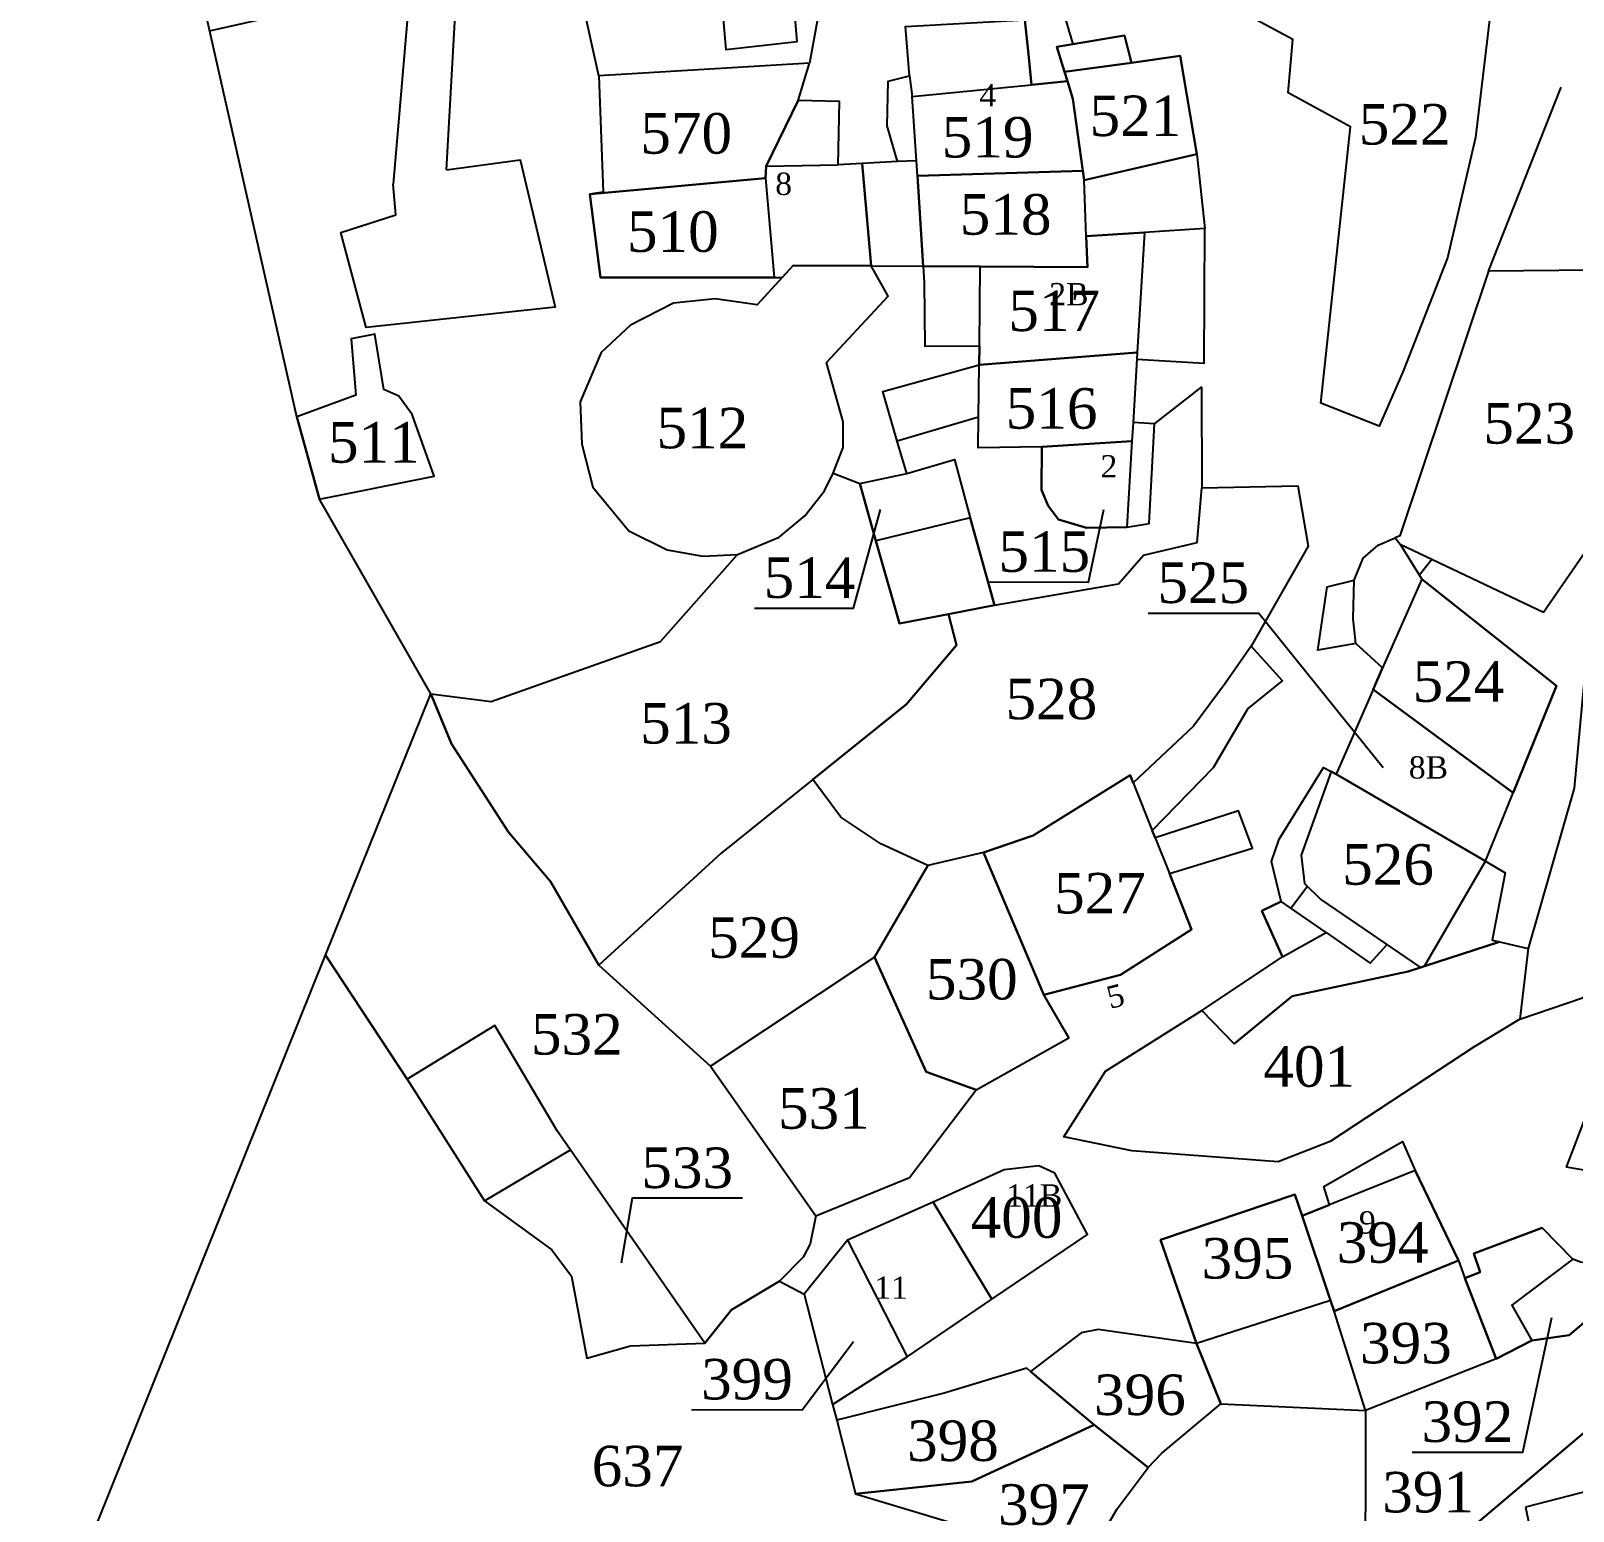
# Model space of a CAD drawing. Extents: x 1207245 to 1207999, y 6153356 to 6154119.
# Drawn here: x 1207305.5 to 1207381.7, y 6153463.3 to 6153536.4 of the extents above; entities that cross this region are included whole.
import ezdxf

# ---------------------------------------------------------------- set-up
doc = ezdxf.new("R2010")
doc.units = 0
doc.linetypes.add('CONTINU', pattern=[0])
for name, color, linetype in [('1LIEUDIT', 7, 'CONTINU'), ('1PARCELLE', 7, 'CONTINU'), ('1SECTION', 7, 'CONTINU'), ('1SUBDSECT', 7, 'CONTINU'), ('3BATIDUR', 7, 'CONTINU'), ('3BATILEGER', 7, 'CONTINU'), ('3FISCLINE', 7, 'CONTINUOUS'), ('3FLECHEPAR', 7, 'CONTINU'), ('3LIMNONPARC', 7, 'CONTINU'), ('3NUMVOIE', 7, 'CONTINU'), ('3PARCELLETEX', 7, 'CONTINU'), ('3SENTIER', 7, 'CONTINU'), ('3TOPOLINE', 7, 'CONTINU')]:
    doc.layers.add(name, color=color, linetype=linetype)
doc.styles.get("Standard").update_dxf_attribs({"font": 'Times New Roman'})

msp = doc.modelspace()

# ---------------------------------------------------------------- linework, layer by layer
at = {"layer": '1LIEUDIT'}
msp.add_lwpolyline([(1207305.54, 6153454.6), (1207320.09, 6153490.79), (1207325.29, 6153503.7), (1207319.79, 6153513.32), (1207318.68, 6153517.39), (1207311.02, 6153551.3)], dxfattribs=at)
at = {"layer": '1PARCELLE'}
for points in [[(1207343.99, 6153534.84), (1207333.58, 6153534.22), (1207331.81, 6153542.25), (1207341.87, 6153545.03), (1207344.05, 6153539.55), (1207344.51, 6153537.73), (1207343.99, 6153534.84)], [(1207356.72, 6153533.96), (1207354.94, 6153533.78), (1207354.8, 6153535.29), (1207354.61, 6153536.98), (1207353.81, 6153539.76), (1207351.21, 6153542.64), (1207348.47, 6153545.45), (1207353.06, 6153544.52), (1207355.1, 6153541.01), (1207356.18, 6153538.54), (1207356.98, 6153535.79), (1207356.2, 6153535.66), (1207356.58, 6153534.42), (1207356.72, 6153533.96)], [(1207378.56, 6153542.59), (1207379.05, 6153542.79), (1207378.61, 6153542.3), (1207377.53, 6153536.86), (1207376.87, 6153531.17), (1207375.48, 6153525.24), (1207373.3, 6153519.64), (1207372.11, 6153516.92), (1207369.22, 6153518.05), (1207370.7, 6153531.71), (1207367.62, 6153533.38), (1207367.85, 6153536.02), (1207364.25, 6153537.94), (1207366.62, 6153538.01), (1207367.12, 6153538.03), (1207375.16, 6153541.23), (1207378.56, 6153542.59)], [(1207357.48, 6153529.53), (1207349.31, 6153529.29), (1207349.26, 6153530.03), (1207348.33, 6153529.99), (1207347.82, 6153531.76), (1207347.87, 6153533.96), (1207348.92, 6153534.22), (1207348.73, 6153536.65), (1207354.61, 6153536.98), (1207354.8, 6153535.29), (1207354.94, 6153533.78), (1207356.72, 6153533.96), (1207356.99, 6153533.09), (1207357.48, 6153529.53)], [(1207357.48, 6153529.53), (1207357.54, 6153529.07), (1207363.11, 6153530.35), (1207362.29, 6153535.21), (1207359.88, 6153534.87), (1207359.54, 6153536.21), (1207356.98, 6153535.79), (1207356.2, 6153535.66), (1207356.58, 6153534.42), (1207356.72, 6153533.96), (1207356.99, 6153533.09), (1207357.48, 6153529.53)], [(1207343.99, 6153534.84), (1207333.58, 6153534.22), (1207333.8, 6153528.48), (1207333.13, 6153528.37), (1207341.81, 6153529.16), (1207341.84, 6153529.76), (1207343.42, 6153533.01), (1207343.99, 6153534.84)], [(1207343.42, 6153533.01), (1207341.84, 6153529.76), (1207341.81, 6153529.16), (1207333.13, 6153528.37), (1207333.66, 6153524.26), (1207342.23, 6153524.26), (1207342.63, 6153524.26), (1207343.18, 6153524.86), (1207347.03, 6153524.84), (1207346.59, 6153529.9), (1207345.39, 6153529.83), (1207345.47, 6153532.95), (1207343.42, 6153533.01)], [(1207363.5, 6153526.68), (1207360.52, 6153526.49), (1207357.64, 6153526.31), (1207357.7, 6153524.78), (1207352.41, 6153524.81), (1207349.6, 6153524.82), (1207349.31, 6153529.29), (1207357.48, 6153529.53), (1207357.54, 6153529.07), (1207363.11, 6153530.35), (1207363.5, 6153526.68)], [(1207352.36, 6153519.95), (1207360.16, 6153520.56), (1207360.14, 6153520.23), (1207363.46, 6153520.04), (1207363.5, 6153526.68), (1207360.52, 6153526.49), (1207357.64, 6153526.31), (1207357.7, 6153524.78), (1207352.41, 6153524.81), (1207349.6, 6153524.82), (1207349.65, 6153524.02), (1207349.68, 6153520.88), (1207352.37, 6153520.89), (1207352.36, 6153519.95)], [(1207347.03, 6153524.84), (1207343.18, 6153524.86), (1207342.63, 6153524.26), (1207341.4, 6153522.92), (1207339.33, 6153523.21), (1207337.26, 6153523), (1207335.15, 6153521.91), (1207333.69, 6153520.56), (1207332.66, 6153518.12), (1207332.75, 6153516.03), (1207333.28, 6153513.91), (1207335.06, 6153511.75), (1207336.95, 6153510.82), (1207338.72, 6153510.5), (1207340.42, 6153510.58), (1207342.49, 6153511.44), (1207343.75, 6153512.5), (1207344.72, 6153513.72), (1207345.15, 6153514.6), (1207345.64, 6153515.87), (1207345.64, 6153517.14), (1207344.82, 6153520.06), (1207347.87, 6153523.34), (1207347.03, 6153524.84)], [(1207373.15, 6153511.09), (1207380.22, 6153507.74), (1207385.17, 6153514.92), (1207385.82, 6153518.67), (1207386.18, 6153524.65), (1207377.51, 6153524.57), (1207373.12, 6153511.5), (1207372.89, 6153511.4), (1207373.15, 6153511.09)], [(1207321.59, 6153518.46), (1207318.68, 6153517.39), (1207319.79, 6153513.32), (1207325.46, 6153514.46), (1207324.36, 6153517.49), (1207323.7, 6153518.41), (1207322.96, 6153518.74), (1207322.52, 6153521.47), (1207321.35, 6153521.24), (1207321.59, 6153518.46)], [(1207352.36, 6153519.95), (1207360.16, 6153520.56), (1207360.14, 6153520.23), (1207359.96, 6153517.1), (1207359.9, 6153516.18), (1207355.46, 6153515.9), (1207352.31, 6153515.85), (1207352.33, 6153517.37), (1207348.31, 6153516.18), (1207347.61, 6153518.63), (1207352.36, 6153519.95)], [(1207359.96, 6153517.1), (1207359.9, 6153516.18), (1207355.46, 6153515.9), (1207355.44, 6153513.78), (1207355.77, 6153512.99), (1207356.28, 6153512.31), (1207357.66, 6153511.9), (1207359.65, 6153511.94), (1207360.75, 6153512.11), (1207361.02, 6153517.03), (1207359.96, 6153517.1)], [(1207350.84, 6153507.64), (1207348.43, 6153507.18), (1207347.26, 6153511.26), (1207346.47, 6153514.09), (1207348.78, 6153514.59), (1207351.14, 6153515.28), (1207351.92, 6153512.4), (1207353.11, 6153508.08), (1207350.84, 6153507.64)], [(1207340.42, 6153510.58), (1207342.49, 6153511.44), (1207343.75, 6153512.5), (1207344.72, 6153513.72), (1207345.15, 6153514.6), (1207346.47, 6153514.09), (1207347.26, 6153511.26), (1207348.43, 6153507.18), (1207350.84, 6153507.64), (1207351.24, 6153506.11), (1207348.77, 6153503.2), (1207344.15, 6153499.47), (1207339.6, 6153495.81), (1207333.59, 6153490.31), (1207331.2, 6153494.44), (1207329.13, 6153496.87), (1207326.31, 6153501.24), (1207325.29, 6153503.7), (1207328.27, 6153503.33), (1207336.63, 6153506.29), (1207340.42, 6153510.58)], [(1207344.15, 6153499.47), (1207348.77, 6153503.2), (1207351.24, 6153506.11), (1207350.84, 6153507.64), (1207353.11, 6153508.08), (1207359.24, 6153509.13), (1207360.47, 6153510.55), (1207363.12, 6153511.18), (1207363.35, 6153513.88), (1207368.09, 6153513.97), (1207368.6, 6153511), (1207365.79, 6153506.06), (1207364.51, 6153504.22), (1207362.94, 6153502.1), (1207359.97, 6153499.3), (1207359.81, 6153499.68), (1207355.02, 6153496.7), (1207352.58, 6153495.87), (1207349.83, 6153495.23), (1207347.51, 6153496.29), (1207345.53, 6153497.61), (1207344.15, 6153499.47)], [(1207378.72, 6153498.82), (1207371.81, 6153503.91), (1207372.28, 6153504.99), (1207370.96, 6153506.19), (1207369.08, 6153505.86), (1207369.54, 6153508.99), (1207370.88, 6153509.32), (1207371.31, 6153510.41), (1207372.06, 6153511.04), (1207372.89, 6153511.4), (1207373.15, 6153511.09), (1207374.21, 6153509.37), (1207380.86, 6153504.1), (1207378.72, 6153498.82)], [(1207365.79, 6153506.06), (1207364.51, 6153504.22), (1207362.94, 6153502.1), (1207359.97, 6153499.3), (1207359.81, 6153499.68), (1207355.02, 6153496.7), (1207352.58, 6153495.87), (1207355.55, 6153488.84), (1207359.33, 6153489.83), (1207362.85, 6153492.07), (1207361.76, 6153494.83), (1207365.86, 6153496.08), (1207365.17, 6153497.92), (1207361.05, 6153496.6), (1207360.9, 6153496.96), (1207363.93, 6153500.06), (1207365.63, 6153502.96), (1207367.34, 6153504.35), (1207365.79, 6153506.06)], [(1207387.22, 6153499.1), (1207387.7, 6153500.67), (1207385.54, 6153504.32), (1207382.37, 6153505.99), (1207381.74, 6153499.04), (1207379.47, 6153491.13), (1207379.06, 6153487.64), (1207382.2, 6153488.7), (1207385.94, 6153494.84), (1207387.22, 6153499.1)], [(1207325.29, 6153503.7), (1207326.31, 6153501.24), (1207329.13, 6153496.87), (1207331.2, 6153494.44), (1207333.59, 6153490.31), (1207339.09, 6153485.32), (1207344.29, 6153477.92), (1207344.01, 6153476.55), (1207343.67, 6153475.89), (1207342.5, 6153474.7), (1207340.13, 6153473.28), (1207338.82, 6153471.64), (1207331.52, 6153482.13), (1207328.45, 6153487.32), (1207324.12, 6153484.68), (1207320.09, 6153490.79), (1207325.29, 6153503.7)], [(1207369.98, 6153499.74), (1207377.35, 6153495.44), (1207378.72, 6153498.82), (1207371.81, 6153503.91), (1207369.98, 6153499.74)], [(1207363.35, 6153488.06), (1207367.33, 6153490.72), (1207366.32, 6153492.99), (1207367.27, 6153493.45), (1207366.79, 6153495.43), (1207367.17, 6153496.53), (1207369.36, 6153500.07), (1207369.74, 6153499.87), (1207369.98, 6153499.74), (1207377.35, 6153495.44), (1207378.32, 6153494.87), (1207377.69, 6153491.54), (1207378.04, 6153491.46), (1207374.35, 6153490.26), (1207374.14, 6153490.19), (1207373.54, 6153489.99), (1207367.82, 6153488.78), (1207364.95, 6153486.42), (1207363.35, 6153488.06)], [(1207344.15, 6153499.47), (1207339.6, 6153495.81), (1207333.59, 6153490.31), (1207339.09, 6153485.32), (1207347.19, 6153490.7), (1207349.83, 6153495.23), (1207347.51, 6153496.29), (1207345.53, 6153497.61), (1207344.15, 6153499.47)], [(1207347.19, 6153490.7), (1207349.74, 6153485.03), (1207352.21, 6153484.15), (1207356.79, 6153486.71), (1207355.55, 6153488.84), (1207352.58, 6153495.87), (1207349.83, 6153495.23), (1207347.19, 6153490.7)], [(1207363.35, 6153488.06), (1207364.95, 6153486.42), (1207367.82, 6153488.78), (1207373.54, 6153489.99), (1207374.14, 6153490.19), (1207374.35, 6153490.26), (1207378.04, 6153491.46), (1207379.47, 6153491.13), (1207379.06, 6153487.64), (1207376.79, 6153486.27), (1207369.69, 6153481.6), (1207367.12, 6153480.6), (1207359.9, 6153481.14), (1207356.54, 6153481.82), (1207358.59, 6153485.07), (1207363.35, 6153488.06)], [(1207339.09, 6153485.32), (1207344.29, 6153477.92), (1207348.92, 6153479.82), (1207352.21, 6153484.15), (1207349.74, 6153485.03), (1207347.19, 6153490.7), (1207339.09, 6153485.32)], [(1207393.07, 6153486.23), (1207394.95, 6153479.86), (1207386.47, 6153479.45), (1207381.36, 6153480.33), (1207382.66, 6153483.73), (1207384.83, 6153485.66), (1207386.66, 6153486.39), (1207392.55, 6153487.98), (1207393.07, 6153486.23)], [(1207338.82, 6153471.64), (1207331.52, 6153482.13), (1207328.45, 6153487.32), (1207324.12, 6153484.68), (1207327.94, 6153478.66), (1207331.26, 6153476.25), (1207332.23, 6153474.94), (1207332.99, 6153470.9), (1207335.15, 6153471.5), (1207338.82, 6153471.64)], [(1207369.88, 6153473.22), (1207369.7, 6153473.75), (1207368.31, 6153477.93), (1207369.66, 6153478.47), (1207369.37, 6153479.38), (1207373.26, 6153481.59), (1207373.88, 6153480.16), (1207376.03, 6153475.72), (1207369.88, 6153473.22)], [(1207350.08, 6153478.6), (1207352.99, 6153473.81), (1207357.7, 6153477), (1207356.1, 6153480.03), (1207355.3, 6153480.4), (1207353.6, 6153480.19), (1207350.08, 6153478.6)], [(1207343.72, 6153474.06), (1207345.12, 6153468.6), (1207348.8, 6153470.97), (1207352.99, 6153473.81), (1207350.08, 6153478.6), (1207345.86, 6153476.72), (1207343.72, 6153474.06)], [(1207364.29, 6153468.64), (1207371.44, 6153468.31), (1207369.88, 6153473.22), (1207369.7, 6153473.75), (1207368.31, 6153477.93), (1207367.95, 6153478.98), (1207361.31, 6153476.74), (1207363.09, 6153471.62), (1207364.29, 6153468.64)], [(1207376.34, 6153474.85), (1207377.88, 6153470.87), (1207379.64, 6153471.77), (1207381.48, 6153472.04), (1207382.23, 6153472.65), (1207382.99, 6153473.83), (1207383.53, 6153475.39), (1207382.04, 6153475.63), (1207381.67, 6153475.79), (1207380.16, 6153477.34), (1207376.78, 6153476.06), (1207377.09, 6153475.15), (1207376.34, 6153474.85)], [(1207371.44, 6153468.31), (1207369.88, 6153473.22), (1207376.03, 6153475.72), (1207376.34, 6153474.85), (1207377.88, 6153470.87), (1207371.44, 6153468.31)], [(1207371.44, 6153468.31), (1207371.42, 6153458.29), (1207373.77, 6153458.79), (1207373.48, 6153459.82), (1207385.09, 6153469.65), (1207383.53, 6153475.39), (1207382.99, 6153473.83), (1207382.23, 6153472.65), (1207381.48, 6153472.04), (1207379.64, 6153471.77), (1207377.88, 6153470.87), (1207371.44, 6153468.31)], [(1207373.77, 6153458.79), (1207380.06, 6153460.12), (1207380.58, 6153457.68), (1207385, 6153458.86), (1207390.63, 6153461.37), (1207395.23, 6153463.75), (1207390.92, 6153472.48), (1207385.09, 6153469.65), (1207373.48, 6153459.82), (1207373.77, 6153458.79)], [(1207360.7, 6153465.49), (1207361.38, 6153466.21), (1207364.29, 6153468.64), (1207363.09, 6153471.62), (1207358.23, 6153472.31), (1207357.39, 6153472.14), (1207354.89, 6153470.24), (1207358.04, 6153467.61), (1207360.7, 6153465.49)], [(1207345.33, 6153467.83), (1207346.25, 6153464.19), (1207352, 6153464.81), (1207358.04, 6153467.61), (1207354.89, 6153470.24), (1207354.71, 6153470.4), (1207350.63, 6153469.17), (1207345.33, 6153467.83)], [(1207346.25, 6153464.19), (1207353.55, 6153462.01), (1207357.99, 6153461.43), (1207359.17, 6153463.45), (1207360.7, 6153465.49), (1207358.04, 6153467.61), (1207352, 6153464.81), (1207346.25, 6153464.19)]]:
    msp.add_lwpolyline(points, close=True, dxfattribs=at)
for points in [[(1207305.54, 6153454.6), (1207320.09, 6153490.79), (1207324.12, 6153484.68), (1207327.94, 6153478.66), (1207331.26, 6153476.25), (1207332.23, 6153474.94), (1207332.99, 6153470.9), (1207335.15, 6153471.5), (1207338.82, 6153471.64), (1207338.82, 6153471.64), (1207340.13, 6153473.28), (1207342.5, 6153474.7), (1207343.72, 6153474.06), (1207345.12, 6153468.6), (1207345.33, 6153467.83), (1207346.25, 6153464.19), (1207353.55, 6153462.01)], [(1207357.99, 6153461.43), (1207359.17, 6153463.45), (1207360.7, 6153465.49), (1207361.38, 6153466.21), (1207364.29, 6153468.64), (1207371.44, 6153468.31), (1207371.42, 6153458.29)]]:
    msp.add_lwpolyline(points, dxfattribs=at)
at = {"layer": '1SECTION'}
msp.add_lwpolyline([(1207305.54, 6153454.6), (1207320.09, 6153490.79), (1207325.29, 6153503.7), (1207319.79, 6153513.32), (1207318.68, 6153517.39), (1207311.02, 6153551.3)], dxfattribs=at)
at = {"layer": '1SUBDSECT'}
msp.add_lwpolyline([(1207305.54, 6153454.6), (1207320.09, 6153490.79), (1207325.29, 6153503.7), (1207319.79, 6153513.32), (1207318.68, 6153517.39), (1207311.02, 6153551.3)], dxfattribs=at)
at = {"layer": '3BATIDUR'}
for points in [[(1207339.51, 6153539.49), (1207339.86, 6153535.53), (1207343.37, 6153535.91), (1207343.04, 6153539.84), (1207339.51, 6153539.49)], [(1207356.58, 6153534.42), (1207359.88, 6153534.87), (1207362.29, 6153535.21), (1207363.11, 6153530.35), (1207357.54, 6153529.07), (1207357.48, 6153529.53), (1207356.99, 6153533.09), (1207356.72, 6153533.96), (1207356.58, 6153534.42)], [(1207349.05, 6153533.2), (1207354.94, 6153533.78), (1207356.72, 6153533.96), (1207356.99, 6153533.09), (1207357.48, 6153529.53), (1207349.31, 6153529.29), (1207349.26, 6153530.03), (1207349.05, 6153533.2)], [(1207357.54, 6153529.07), (1207357.48, 6153529.53), (1207349.31, 6153529.29), (1207349.6, 6153524.82), (1207352.41, 6153524.81), (1207357.7, 6153524.78), (1207357.64, 6153526.31), (1207357.54, 6153529.07)], [(1207341.81, 6153529.16), (1207342.23, 6153524.26), (1207333.66, 6153524.26), (1207333.13, 6153528.37), (1207341.81, 6153529.16)], [(1207352.41, 6153524.81), (1207357.7, 6153524.78), (1207357.64, 6153526.31), (1207360.52, 6153526.49), (1207360.16, 6153520.56), (1207352.36, 6153519.95), (1207352.37, 6153520.89), (1207352.41, 6153524.81)], [(1207342.63, 6153524.26), (1207341.4, 6153522.92), (1207339.33, 6153523.21), (1207337.26, 6153523), (1207335.15, 6153521.91), (1207333.69, 6153520.56), (1207332.66, 6153518.12), (1207332.75, 6153516.03), (1207333.28, 6153513.91), (1207335.06, 6153511.75), (1207336.95, 6153510.82), (1207338.72, 6153510.5), (1207340.42, 6153510.58), (1207342.49, 6153511.44), (1207343.75, 6153512.5), (1207344.72, 6153513.72), (1207345.15, 6153514.6), (1207345.64, 6153515.87), (1207345.64, 6153517.14), (1207344.82, 6153520.06), (1207347.87, 6153523.34), (1207347.03, 6153524.84), (1207343.18, 6153524.86), (1207342.63, 6153524.26)], [(1207318.68, 6153517.39), (1207319.79, 6153513.32), (1207325.46, 6153514.46), (1207324.36, 6153517.49), (1207323.7, 6153518.41), (1207322.96, 6153518.74), (1207322.52, 6153521.47), (1207321.35, 6153521.24), (1207321.59, 6153518.46), (1207318.68, 6153517.39)], [(1207352.33, 6153517.37), (1207352.36, 6153519.95), (1207360.16, 6153520.56), (1207360.14, 6153520.23), (1207359.96, 6153517.1), (1207359.9, 6153516.18), (1207355.46, 6153515.9), (1207352.31, 6153515.85), (1207352.33, 6153517.37)], [(1207359.9, 6153516.18), (1207359.65, 6153511.94), (1207357.66, 6153511.9), (1207356.28, 6153512.31), (1207355.77, 6153512.99), (1207355.44, 6153513.78), (1207355.46, 6153515.9), (1207359.9, 6153516.18)], [(1207372.28, 6153504.99), (1207371.81, 6153503.91), (1207378.72, 6153498.82), (1207380.86, 6153504.1), (1207374.21, 6153509.37), (1207372.28, 6153504.99)], [(1207371.81, 6153503.91), (1207369.98, 6153499.74), (1207377.35, 6153495.44), (1207378.72, 6153498.82), (1207371.81, 6153503.91)], [(1207377.35, 6153495.44), (1207369.98, 6153499.74), (1207369.74, 6153499.87), (1207368.25, 6153495.74), (1207368.42, 6153494.33), (1207369.23, 6153493.55), (1207374.14, 6153490.19), (1207374.35, 6153490.26), (1207377.35, 6153495.44)], [(1207359.97, 6153499.3), (1207360.9, 6153496.96), (1207361.05, 6153496.6), (1207361.76, 6153494.83), (1207362.85, 6153492.07), (1207359.33, 6153489.83), (1207355.55, 6153488.84), (1207352.58, 6153495.87), (1207355.02, 6153496.7), (1207359.81, 6153499.68), (1207359.97, 6153499.3)], [(1207367.27, 6153493.45), (1207366.32, 6153492.99), (1207367.33, 6153490.72), (1207369.49, 6153491.91), (1207367.27, 6153493.45)], [(1207352.99, 6153473.81), (1207357.7, 6153477), (1207356.1, 6153480.03), (1207355.3, 6153480.4), (1207353.6, 6153480.19), (1207350.08, 6153478.6), (1207352.99, 6153473.81)], [(1207369.7, 6153473.75), (1207369.88, 6153473.22), (1207376.03, 6153475.72), (1207373.88, 6153480.16), (1207369.66, 6153478.47), (1207368.31, 6153477.93), (1207369.7, 6153473.75)], [(1207350.08, 6153478.6), (1207345.86, 6153476.72), (1207348.8, 6153470.97), (1207352.99, 6153473.81), (1207350.08, 6153478.6)], [(1207369.7, 6153473.75), (1207363.09, 6153471.62), (1207361.31, 6153476.74), (1207367.95, 6153478.98), (1207368.31, 6153477.93), (1207369.7, 6153473.75)], [(1207379.64, 6153471.77), (1207377.88, 6153470.87), (1207376.34, 6153474.85), (1207377.09, 6153475.15), (1207376.78, 6153476.06), (1207380.16, 6153477.34), (1207381.67, 6153475.79), (1207378.65, 6153473.51), (1207379.64, 6153471.77)], [(1207379.33, 6153463.53), (1207380.21, 6153459.39), (1207383.39, 6153460.03), (1207383.9, 6153459.1), (1207390, 6153462.4), (1207388.98, 6153466.02), (1207379.33, 6153463.53)]]:
    msp.add_lwpolyline(points, close=True, dxfattribs=at)
at = {"layer": '3BATILEGER'}
for points in [[(1207356.58, 6153534.42), (1207356.2, 6153535.66), (1207356.98, 6153535.79), (1207359.54, 6153536.21), (1207359.88, 6153534.87), (1207356.58, 6153534.42)], [(1207347.26, 6153511.26), (1207348.43, 6153507.18), (1207350.84, 6153507.64), (1207353.11, 6153508.08), (1207351.92, 6153512.4), (1207347.26, 6153511.26)]]:
    msp.add_lwpolyline(points, close=True, dxfattribs=at)
at = {"layer": '3FISCLINE'}
for points in [[(1207348.92, 6153534.22), (1207349.05, 6153533.2)], [(1207341.84, 6153529.76), (1207345.39, 6153529.83)], [(1207370.96, 6153506.19), (1207370.82, 6153507.41), (1207370.88, 6153509.32)], [(1207367.74, 6153493.12), (1207368.56, 6153494.19)], [(1207369.49, 6153491.91), (1207371.67, 6153490.41), (1207372.49, 6153491.31)], [(1207327.94, 6153478.66), (1207332.18, 6153481.19)]]:
    msp.add_lwpolyline(points, dxfattribs=at)
at = {"layer": '3FLECHEPAR'}
for points in [[(1207341.26, 6153507.94), (1207346.15, 6153507.93), (1207347.49, 6153512.81)], [(1207352.85, 6153509.23), (1207357.75, 6153509.22), (1207358.51, 6153512.81)], [(1207360.7, 6153507.69), (1207366.16, 6153507.68), (1207372.31, 6153500.06)], [(1207340.68, 6153478.79), (1207335.22, 6153478.8), (1207334.68, 6153475.58)], [(1207373.74, 6153466.26), (1207379.2, 6153466.25), (1207380.63, 6153472.9)], [(1207338.16, 6153468.36), (1207343.62, 6153468.35), (1207346.16, 6153471.72)]]:
    msp.add_lwpolyline(points, dxfattribs=at)
at = {"layer": '3LIMNONPARC'}
msp.add_lwpolyline([(1207348.33, 6153529.99), (1207346.59, 6153529.9), (1207347.03, 6153524.84), (1207349.6, 6153524.82), (1207349.31, 6153529.29), (1207349.26, 6153530.03), (1207348.33, 6153529.99)], close=True, dxfattribs=at)
at = {"layer": '3SENTIER'}
for points in [[(1207326.06, 6153529.58), (1207326.73, 6153541.59), (1207331.81, 6153542.25)], [(1207314.36, 6153536.45), (1207324.26, 6153538.68), (1207323.42, 6153528.87)], [(1207377.51, 6153524.57), (1207381.09, 6153533.66)], [(1207361.02, 6153517.03), (1207363.33, 6153518.84), (1207363.35, 6153513.88)], [(1207348.78, 6153514.59), (1207348.31, 6153516.18)], [(1207374.09, 6153509.56), (1207374.7, 6153510.35)]]:
    msp.add_lwpolyline(points, dxfattribs=at)
at = {"layer": '3TOPOLINE'}
msp.add_lwpolyline([(1207326.06, 6153529.58), (1207329.69, 6153530.07), (1207331.43, 6153522.79), (1207322.1, 6153521.8), (1207320.85, 6153526.48), (1207323.56, 6153527.36), (1207323.42, 6153528.87)], dxfattribs=at)

# ---------------------------------------------------------------- texts
at = {"layer": '3NUMVOIE'}
for s, p in [('4', (1207352.37, 6153532.71)), ('8', (1207342.29, 6153528.34)), ('2B', (1207355.82, 6153522.89)), ('2', (1207358.35, 6153514.39)), ('8B', (1207373.57, 6153499.52)), ('11B', (1207353.69, 6153478.38)), ('9', (1207371.11, 6153477.05)), ('11', (1207347.18, 6153473.83))]:
    msp.add_text(s, height=1.1, dxfattribs=at).set_placement(p)
msp.add_text('5', height=1.1, rotation=14.4, dxfattribs=at).set_placement((1207358.82, 6153488.14))
at = {"layer": '3PARCELLETEX'}
for s, p in [('521', (1207357.81, 6153531.25)), ('522', (1207371.1, 6153530.83)), ('570', (1207335.63, 6153530.38)), ('519', (1207350.51, 6153530.19)), ('518', (1207351.4, 6153526.38)), ('510', (1207334.97, 6153525.53)), ('517', (1207353.8, 6153521.62)), ('516', (1207353.67, 6153516.8)), ('523', (1207377.25, 6153516.06)), ('512', (1207336.43, 6153515.83)), ('511', (1207320.21, 6153515.12)), ('515', (1207353.31, 6153509.73)), ('514', (1207341.72, 6153508.44)), ('525', (1207361.16, 6153508.19)), ('524', (1207373.76, 6153503.31)), ('528', (1207353.66, 6153502.45)), ('513', (1207335.62, 6153501.25)), ('526', (1207370.28, 6153494.28)), ('527', (1207356.06, 6153492.86)), ('529', (1207338.98, 6153490.67)), ('530', (1207349.73, 6153488.61)), ('532', (1207330.23, 6153485.89)), ('401', (1207366.39, 6153484.3)), ('531', (1207342.43, 6153482.23)), ('533', (1207335.68, 6153479.3)), ('400', (1207351.94, 6153476.84)), ('394', (1207370.01, 6153475.61)), ('395', (1207363.34, 6153474.83)), ('393', (1207371.16, 6153470.64)), ('399', (1207338.63, 6153468.86)), ('396', (1207358.03, 6153468.09)), ('392', (1207374.2, 6153466.76)), ('398', (1207348.8, 6153465.82)), ('637', (1207333.23, 6153464.57)), ('391', (1207372.26, 6153463.28)), ('397', (1207353.29, 6153462.67))]:
    msp.add_text(s, height=2, dxfattribs=at).set_placement(p)

doc.saveas('drawing.dxf')
